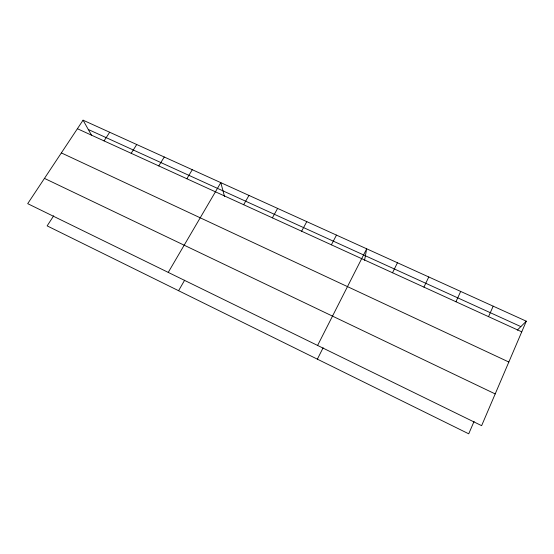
<?xml version="1.0" encoding="UTF-8"?>
<svg xmlns="http://www.w3.org/2000/svg" width="554" height="554" viewBox="0 0 554 554"><rect width="100%" height="100%" fill="white"/><g stroke="black" fill="none" stroke-linecap="round" stroke-linejoin="round"><path stroke-width="0.83" d="M364.553 260.318L366.686 248.808L317.601 345.447M526.3 321.195L481.627 425.666L27.7 203.657L83.065 120.183L526.3 321.195L517.277 330.142M474.065 421.428L468.726 433.817L47.145 225.88L53.696 215.783M488.538 316.653L493.185 306.182M455.942 301.75L460.686 291.439M423.942 287.124L428.775 276.972M392.53 272.769L397.447 262.762M317.366 359.165L323.12 347.774M331.382 244.82L336.472 235.111M301.625 231.212L306.784 221.648M272.388 217.854L277.623 208.422M243.663 204.724L248.968 195.423M178.575 290.712L184.634 280.213M168.243 272.395L220.804 182.647L224.529 196.538M186.85 178.755L192.286 169.718M158.769 165.916L164.268 157.011M131.18 153.306L136.734 144.525M104.055 140.91L109.671 132.247M88.301 129.491L520.836 326.611M77.401 128.722L521.75 331.832M61.355 152.911L508.842 362.025M44.465 178.388L495.2 393.922M83.065 120.183L91.465 135.121"/></g></svg>
